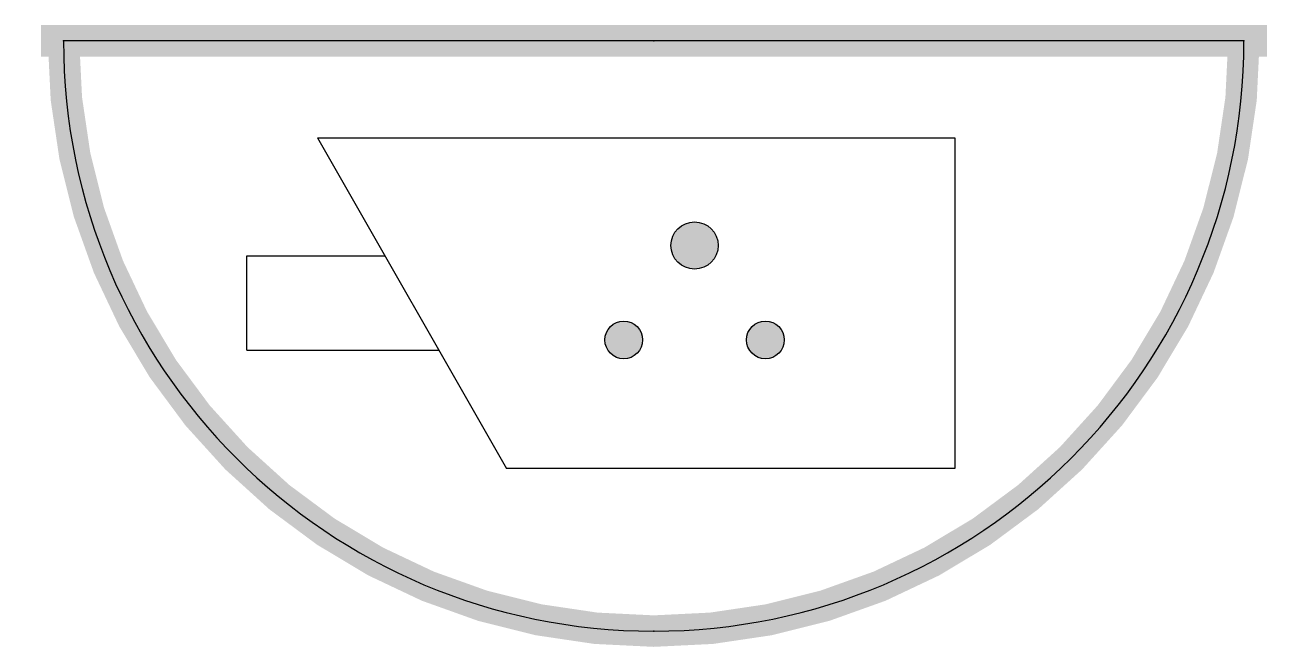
# Model space of a CAD drawing. Extents: x -488 to 488, y -470 to 12.
import ezdxf
from ezdxf.enums import TextEntityAlignment as Align

# ---------------------------------------------------------------- set-up
doc = ezdxf.new("R2010")
doc.units = 0
doc.header["$LTSCALE"] = 1000
doc.header["$MEASUREMENT"] = 0
doc.layers.add('EQUIP-安防', color=3, linetype='Continuous')
doc.styles.add('_TEL_DIM', font='SIMPLEX', dxfattribs={"width": 0.8, "height": 3.5, "bigfont": 'HZTXT'})

# ---------------------------------------------------------------- blocks, each defined once
blk = doc.blocks.new('$equip$00002353')
at = {"layer": 'EQUIP-安防', "color": 3}
for p, q in [((0.75, 0), (-0.75, 0)), ((-0.4272, -0.1232), (0.3828, -0.1232)), ((-0.4272, -0.1232), (-0.1872, -0.5432)), ((0.3828, -0.1232), (0.3828, -0.5432)), ((-0.5172, -0.3932), (-0.5172, -0.2732)), ((-0.5172, -0.2732), (-0.3415, -0.2732)), ((-0.5172, -0.3932), (-0.2729, -0.3932)), ((0.3828, -0.5432), (-0.1872, -0.5432))]:
    blk.add_line(p, q, dxfattribs=at)
at = {"layer": 'EQUIP-安防', "color": 3, "const_width": 0.04}
for points in [[(-0.75, 0), (-0.7788, 0)], [(0.75, 0), (0.7795, 0)]]:
    blk.add_lwpolyline(points, dxfattribs=at)
blk.add_lwpolyline([(0.75, 0, -1), (-0.75, 0), (0.75, 0), (0.75, 0, -1), (-0.75, 0, -1.517539)], format="xyb", dxfattribs=at)
at = {"layer": 'EQUIP-安防', "color": 3}
for centre, radius in [((0.0519, -0.26), 0.03), ((-0.0381, -0.38), 0.024), ((0.1419, -0.38), 0.024)]:
    blk.add_circle(centre, radius, dxfattribs=at)
blk.add_arc((0, 0), 0.75, 180, 0, dxfattribs=at)
for p in [(-0.75, 0), (0, 0), (0.75, 0), (0, -0.75)]:
    blk.add_point(p, dxfattribs=at)
for points in [[(0.0369, -0.234), (0.0669, -0.234), (0.0259, -0.245), (0.0779, -0.245)], [(0.0519, -0.23), (0.0519, -0.23), (0.0369, -0.234), (0.0669, -0.234)], [(0.0259, -0.245), (0.0779, -0.245), (0.0219, -0.26), (0.0819, -0.26)], [(0.0259, -0.275), (0.0779, -0.275), (0.0219, -0.26), (0.0819, -0.26)], [(0.0369, -0.2859), (0.0669, -0.2859), (0.0259, -0.275), (0.0779, -0.275)], [(0.0519, -0.29), (0.0519, -0.29), (0.0369, -0.2859), (0.0669, -0.2859)], [(-0.0501, -0.3592), (-0.0261, -0.3592), (-0.0589, -0.368), (-0.0173, -0.368)], [(-0.0381, -0.356), (-0.0381, -0.356), (-0.0501, -0.3592), (-0.0261, -0.3592)], [(0.1299, -0.3592), (0.1539, -0.3592), (0.1211, -0.368), (0.1627, -0.368)], [(0.1419, -0.356), (0.1419, -0.356), (0.1299, -0.3592), (0.1539, -0.3592)], [(-0.0589, -0.368), (-0.0173, -0.368), (-0.0621, -0.38), (-0.0141, -0.38)], [(-0.0589, -0.392), (-0.0173, -0.392), (-0.0621, -0.38), (-0.0141, -0.38)], [(0.1211, -0.368), (0.1627, -0.368), (0.1179, -0.38), (0.1659, -0.38)], [(0.1211, -0.392), (0.1627, -0.392), (0.1179, -0.38), (0.1659, -0.38)], [(-0.0501, -0.4007), (-0.0261, -0.4007), (-0.0589, -0.392), (-0.0173, -0.392)], [(0.1299, -0.4007), (0.1539, -0.4007), (0.1211, -0.392), (0.1627, -0.392)], [(-0.0381, -0.404), (-0.0381, -0.404), (-0.0501, -0.4007), (-0.0261, -0.4007)], [(0.1419, -0.404), (0.1419, -0.404), (0.1299, -0.4007), (0.1539, -0.4007)]]:
    blk.add_solid(points, dxfattribs=at)
at = {"layer": 'EQUIP-安防', "color": 3, "style": '_TEL_DIM', "flags": 1}
blk.add_attdef('A', text='', height=0.00002, dxfattribs=at).set_placement((0, 0), align=Align.MIDDLE_CENTER)

msp = doc.modelspace()

# ---------------------------------------------------------------- block references
at = {"layer": 'EQUIP-安防', "xscale": 610.5680269055283, "yscale": 610.5680269055283, "zscale": 610.5680269055283}
msp.add_blockref('$equip$00002353', (0, 0), dxfattribs=at)

doc.saveas('drawing.dxf')
